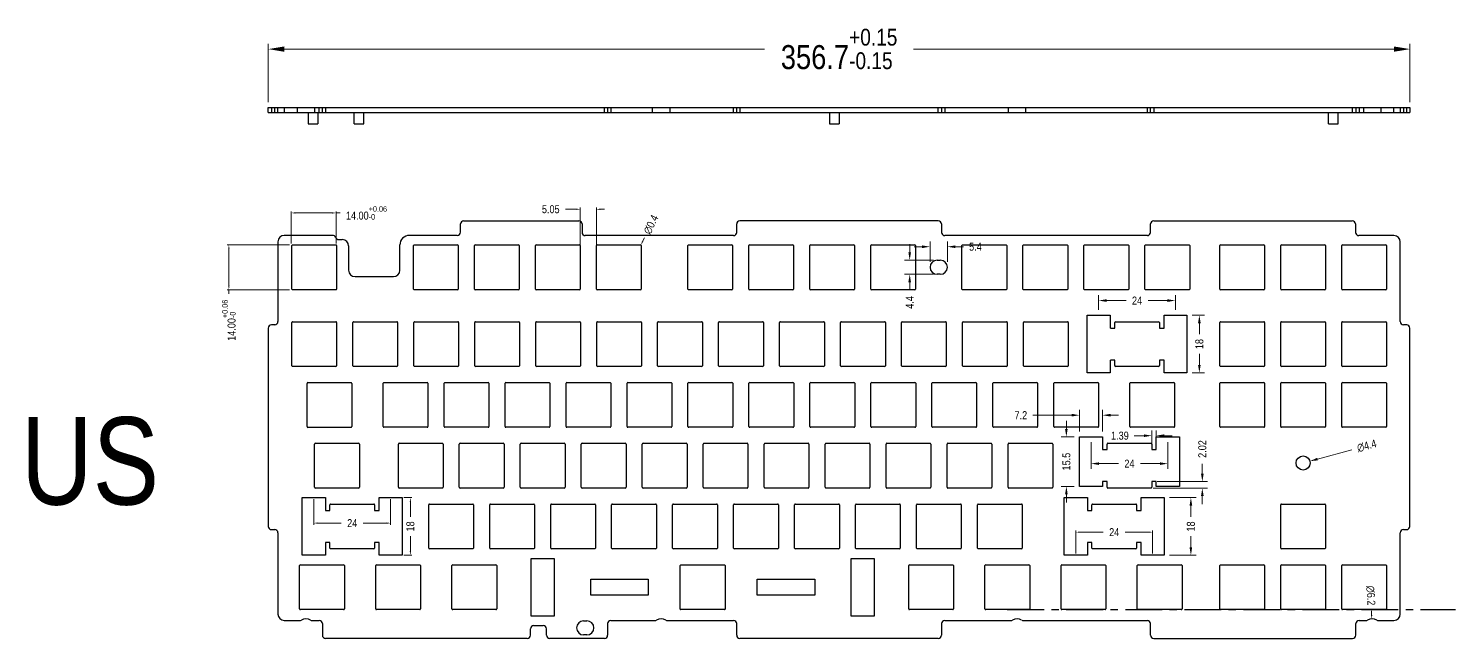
# Model space of a CAD drawing. Header units: millimetres. Extents: x 2387 to 3259, y 214 to 405.
# Drawn here: x 2387 to 2832.9, y 214.9 to 405.5 of the extents above; entities that cross this region are included whole.
import ezdxf

# ---------------------------------------------------------------- set-up
doc = ezdxf.new("R2010")
doc.units = ezdxf.units.MM
doc.header["$LTSCALE"] = 30.734
doc.linetypes.add('CENTER', pattern=[0.6, 0.375, -0.075, 0.075, -0.075])
doc.layers.get('0').update_dxf_attribs({"linetype": 'CONTINUOUS'})
doc.styles.get("Standard").update_dxf_attribs({"font": 'txt', "width": 0.85})

msp = doc.modelspace()

# ---------------------------------------------------------------- linework, layer by layer
at = {"color": 5, "lineweight": 5}
for p, q in [((2461.95, 382.43), (2461.95, 400.7)), ((2466.95, 399.05), (2617.03, 399.05)), ((2813.65, 399.05), (2663.57, 399.05)), ((2818.65, 382.43), (2818.65, 400.7)), ((2469.1, 338.34), (2469.1, 348.35)), ((2483.1, 338.34), (2483.1, 348.35)), ((2559.41, 335.16), (2559.41, 349.5)), ((2564.46, 335.16), (2564.46, 349.5)), ((2668.72, 332.52), (2668.72, 338.94)), ((2674.12, 332.52), (2674.12, 338.94)), ((2468.6, 337.84), (2449.13, 337.84)), ((2662.36, 335.57), (2662.36, 338.07)), ((2666.22, 337.29), (2663.72, 337.29)), ((2676.62, 337.29), (2679.12, 337.29)), ((2669.77, 333.07), (2660.71, 333.07)), ((2669.77, 328.67), (2660.71, 328.67)), ((2662.36, 326.17), (2662.36, 323.67)), ((2468.6, 323.84), (2449.13, 323.84)), ((2721.4, 317.52), (2721.4, 322.12)), ((2745.4, 317.52), (2745.4, 322.12)), ((2723.9, 320.47), (2729.98, 320.47)), ((2742.9, 320.47), (2736.82, 320.47)), ((2750.62, 315.87), (2754.52, 315.87)), ((2752.87, 313.37), (2752.87, 309.93)), ((2752.87, 300.37), (2752.87, 303.8)), ((2750.62, 297.87), (2754.52, 297.87)), ((2715.42, 279.53), (2715.42, 286.3)), ((2722.62, 279.53), (2722.62, 286.3)), ((2712.92, 284.65), (2700.88, 284.65)), ((2711.32, 280.38), (2711.32, 282.88)), ((2725.12, 284.65), (2727.62, 284.65)), ((2713.77, 277.88), (2709.67, 277.88)), ((2735.53, 278.24), (2732.53, 278.24)), ((2738.03, 275.53), (2738.03, 279.89)), ((2739.42, 275.53), (2739.42, 279.89)), ((2741.92, 278.24), (2744.42, 278.24)), ((2719.02, 276.23), (2719.02, 267.86)), ((2743.02, 276.23), (2743.02, 267.86)), ((2800.5, 273.81), (2789.82, 270.93)), ((2721.52, 269.51), (2727.6, 269.51)), ((2740.52, 269.51), (2734.44, 269.51)), ((2753.79, 266.38), (2753.79, 269.41)), ((2739.68, 263.88), (2755.44, 263.88)), ((2504.27, 258.87), (2506.83, 258.87)), ((2713.77, 262.38), (2709.67, 262.38)), ((2711.32, 259.88), (2711.32, 257.38)), ((2738.39, 261.87), (2755.44, 261.87)), ((2743.52, 258.87), (2751.87, 258.87)), ((2753.79, 259.37), (2753.79, 256.87)), ((2476.17, 258.37), (2476.17, 250.42)), ((2500.17, 258.37), (2500.17, 250.42)), ((2750.22, 256.37), (2750.22, 252.93)), ((2714.27, 241.37), (2714.27, 248.59)), ((2738.27, 241.37), (2738.27, 248.59)), ((2750.22, 243.37), (2750.22, 246.8)), ((2504.27, 240.87), (2506.83, 240.87)), ((2743.52, 240.87), (2751.87, 240.87))]:
    msp.add_line(p, q, dxfattribs=at)
at = {"color": 5, "linetype": 'Continuous'}
for p, q in [((2461.95, 379.28), (2461.95, 380.78)), ((2461.95, 380.78), (2818.65, 380.78)), ((2461.95, 379.28), (2818.65, 379.28)), ((2462.95, 380.78), (2462.95, 379.28)), ((2463.95, 379.28), (2463.95, 380.78)), ((2464.95, 379.28), (2464.95, 380.78)), ((2466.95, 380.78), (2466.95, 379.28)), ((2471.04, 379.28), (2471.04, 380.78)), ((2474.45, 379.28), (2474.45, 375.68)), ((2476.39, 380.78), (2476.39, 379.28)), ((2477.45, 379.28), (2477.45, 375.68)), ((2477.85, 379.28), (2477.85, 380.78)), ((2478.85, 379.28), (2478.85, 380.78)), ((2479.85, 380.78), (2479.85, 379.28)), ((2488.75, 375.68), (2488.75, 379.28)), ((2491.75, 375.68), (2491.75, 379.28)), ((2566.98, 379.28), (2566.98, 380.78)), ((2567.98, 380.78), (2567.98, 379.28)), ((2568.98, 380.78), (2568.98, 379.28)), ((2582.03, 379.28), (2582.03, 380.78)), ((2587.37, 380.78), (2587.37, 379.28)), ((2607.3, 379.28), (2607.3, 380.78)), ((2608.3, 379.28), (2608.3, 380.78)), ((2609.3, 380.78), (2609.3, 379.28)), ((2637.3, 379.28), (2637.3, 375.68)), ((2640.3, 379.28), (2640.3, 375.68)), ((2671.3, 379.28), (2671.3, 380.78)), ((2672.3, 380.78), (2672.3, 379.28)), ((2673.3, 380.78), (2673.3, 379.28)), ((2693.23, 379.28), (2693.23, 380.78)), ((2698.57, 380.78), (2698.57, 379.28)), ((2736.62, 379.28), (2736.62, 380.78)), ((2737.62, 379.28), (2737.62, 380.78)), ((2738.62, 380.78), (2738.62, 379.28)), ((2793.2, 375.68), (2793.2, 379.28)), ((2796.2, 375.68), (2796.2, 379.28)), ((2800.75, 379.28), (2800.75, 380.78)), ((2801.75, 380.78), (2801.75, 379.28)), ((2802.75, 380.78), (2802.75, 379.28)), ((2804.21, 379.28), (2804.21, 380.78)), ((2809.56, 380.78), (2809.56, 379.28)), ((2813.65, 379.28), (2813.65, 380.78)), ((2815.65, 380.78), (2815.65, 379.28)), ((2816.65, 380.78), (2816.65, 379.28)), ((2817.65, 379.28), (2817.65, 380.78)), ((2818.65, 380.78), (2818.65, 379.28)), ((2474.45, 375.68), (2477.45, 375.68)), ((2488.75, 375.68), (2491.75, 375.68)), ((2637.3, 375.68), (2640.3, 375.68)), ((2793.2, 375.68), (2796.2, 375.68)), ((2521.98, 341.84), (2521.98, 344.41)), ((2522.98, 345.41), (2558.98, 345.41)), ((2559.98, 344.41), (2559.98, 341.77)), ((2608.3, 341.77), (2608.3, 344.41)), ((2671.3, 345.41), (2609.3, 345.41)), ((2672.3, 344.41), (2672.3, 341.77)), ((2737.62, 341.77), (2737.62, 344.41)), ((2738.62, 345.41), (2800.62, 345.41)), ((2801.65, 344.14), (2801.65, 341.77)), ((2482.05, 340.84), (2466.95, 340.84)), ((2483.92, 339.54), (2485.05, 339.54)), ((2520.98, 340.84), (2506.05, 340.84)), ((2607.3, 340.77), (2560.98, 340.77)), ((2736.62, 340.77), (2673.3, 340.77)), ((2813.65, 340.77), (2802.65, 340.77)), ((2464.95, 338.84), (2464.95, 313.89)), ((2469.3, 324.04), (2469.3, 337.64)), ((2469.5, 337.84), (2483.1, 337.84)), ((2483.3, 337.64), (2483.3, 324.04)), ((2487.05, 337.54), (2487.05, 329.94)), ((2503.05, 329.94), (2503.05, 337.84)), ((2507.31, 324.04), (2507.31, 337.64)), ((2507.51, 337.84), (2521.11, 337.84)), ((2521.31, 337.64), (2521.31, 324.04)), ((2526.36, 324.04), (2526.36, 337.64)), ((2526.56, 337.84), (2540.16, 337.84)), ((2540.36, 337.64), (2540.36, 324.04)), ((2545.41, 324.04), (2545.41, 337.64)), ((2545.61, 337.84), (2559.21, 337.84)), ((2559.41, 337.64), (2559.41, 324.04)), ((2564.46, 324.04), (2564.46, 337.64)), ((2564.66, 337.84), (2578.26, 337.84)), ((2578.46, 337.64), (2578.46, 324.04)), ((2593.03, 324.04), (2593.03, 337.64)), ((2593.23, 337.84), (2606.83, 337.84)), ((2607.03, 337.64), (2607.03, 324.04)), ((2612.08, 324.04), (2612.08, 337.64)), ((2612.28, 337.84), (2625.88, 337.84)), ((2626.08, 337.64), (2626.08, 324.04)), ((2631.13, 324.04), (2631.13, 337.64)), ((2631.33, 337.84), (2644.93, 337.84)), ((2645.13, 337.64), (2645.13, 324.04)), ((2650.18, 324.04), (2650.18, 337.64)), ((2650.38, 337.84), (2663.98, 337.84)), ((2664.18, 337.64), (2664.18, 324.04)), ((2678.7, 324.04), (2678.7, 337.64)), ((2678.9, 337.84), (2692.5, 337.84)), ((2692.7, 337.64), (2692.7, 324.04)), ((2697.75, 324.04), (2697.75, 337.64)), ((2697.95, 337.84), (2711.55, 337.84)), ((2711.75, 337.64), (2711.75, 324.04)), ((2716.8, 324.04), (2716.8, 337.64)), ((2717, 337.84), (2730.6, 337.84)), ((2730.8, 337.64), (2730.8, 324.04)), ((2735.85, 324.04), (2735.85, 337.64)), ((2736.05, 337.84), (2749.65, 337.84)), ((2749.85, 337.64), (2749.85, 324.04)), ((2759.25, 324.04), (2759.25, 337.64)), ((2759.45, 337.84), (2773.05, 337.84)), ((2773.25, 337.64), (2773.25, 324.04)), ((2778.3, 324.04), (2778.3, 337.64)), ((2778.5, 337.84), (2792.1, 337.84)), ((2792.3, 337.64), (2792.3, 324.04)), ((2797.35, 324.04), (2797.35, 337.64)), ((2797.55, 337.84), (2811.15, 337.84)), ((2811.35, 337.64), (2811.35, 324.04)), ((2815.65, 313.89), (2815.65, 338.77)), ((2670.92, 333.07), (2671.92, 333.07)), ((2489.05, 327.94), (2501.05, 327.94)), ((2671.92, 328.67), (2670.92, 328.67)), ((2483.1, 323.84), (2469.5, 323.84)), ((2521.11, 323.84), (2507.51, 323.84)), ((2540.16, 323.84), (2526.56, 323.84)), ((2559.21, 323.84), (2545.61, 323.84)), ((2578.26, 323.84), (2564.66, 323.84)), ((2606.83, 323.84), (2593.23, 323.84)), ((2625.88, 323.84), (2612.28, 323.84)), ((2644.93, 323.84), (2631.33, 323.84)), ((2663.98, 323.84), (2650.38, 323.84)), ((2692.5, 323.84), (2678.9, 323.84)), ((2711.55, 323.84), (2697.95, 323.84)), ((2730.6, 323.84), (2717, 323.84)), ((2749.65, 323.84), (2736.05, 323.84)), ((2773.05, 323.84), (2759.45, 323.84)), ((2792.1, 323.84), (2778.5, 323.84)), ((2811.15, 323.84), (2797.55, 323.84)), ((2463.95, 312.89), (2462.95, 312.89)), ((2469.3, 300.1), (2469.3, 313.6)), ((2469.55, 313.85), (2483.05, 313.85)), ((2483.3, 313.6), (2483.3, 300.1)), ((2488.35, 300.1), (2488.35, 313.6)), ((2488.6, 313.85), (2502.1, 313.85)), ((2502.35, 313.6), (2502.35, 300.1)), ((2507.4, 300.1), (2507.4, 313.6)), ((2507.65, 313.85), (2521.15, 313.85)), ((2521.4, 313.6), (2521.4, 300.1)), ((2526.45, 300.1), (2526.45, 313.6)), ((2526.7, 313.85), (2540.2, 313.85)), ((2540.45, 313.6), (2540.45, 300.1)), ((2545.5, 300.1), (2545.5, 313.6)), ((2545.75, 313.85), (2559.25, 313.85)), ((2559.5, 313.6), (2559.5, 300.1)), ((2564.55, 300.1), (2564.55, 313.6)), ((2564.8, 313.85), (2578.3, 313.85)), ((2578.55, 313.6), (2578.55, 300.1)), ((2583.6, 300.1), (2583.6, 313.6)), ((2583.85, 313.85), (2597.35, 313.85)), ((2597.6, 313.6), (2597.6, 300.1)), ((2602.65, 300.1), (2602.65, 313.6)), ((2602.9, 313.85), (2616.4, 313.85)), ((2616.65, 313.6), (2616.65, 300.1)), ((2621.7, 300.1), (2621.7, 313.6)), ((2621.95, 313.85), (2635.45, 313.85)), ((2635.7, 313.6), (2635.7, 300.1)), ((2640.75, 300.1), (2640.75, 313.6)), ((2641, 313.85), (2654.5, 313.85)), ((2654.75, 313.6), (2654.75, 300.1)), ((2659.8, 300.1), (2659.8, 313.6)), ((2660.05, 313.85), (2673.55, 313.85)), ((2673.8, 313.6), (2673.8, 300.1)), ((2678.85, 300.1), (2678.85, 313.6)), ((2679.1, 313.85), (2692.6, 313.85)), ((2692.85, 313.6), (2692.85, 300.1)), ((2697.9, 300.1), (2697.9, 313.6)), ((2698.15, 313.85), (2711.65, 313.85)), ((2711.9, 313.6), (2711.9, 300.1)), ((2717.8, 315.87), (2725, 315.87)), ((2717.8, 297.87), (2717.8, 315.87)), ((2725, 315.87), (2725, 311.87)), ((2726.41, 311.87), (2726.41, 313.57)), ((2726.69, 313.85), (2740.1, 313.85)), ((2740.38, 313.57), (2740.38, 311.87)), ((2741.83, 315.87), (2748.97, 315.87)), ((2741.83, 311.87), (2741.83, 315.87)), ((2748.97, 315.87), (2748.97, 297.87)), ((2759.25, 300.1), (2759.25, 313.6)), ((2759.5, 313.85), (2773, 313.85)), ((2773.25, 313.6), (2773.25, 300.1)), ((2778.3, 300.1), (2778.3, 313.6)), ((2778.55, 313.85), (2792.05, 313.85)), ((2792.3, 313.6), (2792.3, 300.1)), ((2797.35, 300.1), (2797.35, 313.6)), ((2797.6, 313.85), (2811.1, 313.85)), ((2811.35, 313.6), (2811.35, 300.1)), ((2817.65, 312.89), (2816.65, 312.89)), ((2461.95, 311.89), (2461.95, 249.89)), ((2725.12, 311.87), (2726.41, 311.87)), ((2740.38, 311.87), (2741.83, 311.87)), ((2818.65, 249.89), (2818.65, 311.89)), ((2483.05, 299.85), (2469.55, 299.85)), ((2502.1, 299.85), (2488.6, 299.85)), ((2521.15, 299.85), (2507.65, 299.85)), ((2540.2, 299.85), (2526.7, 299.85)), ((2559.25, 299.85), (2545.75, 299.85)), ((2578.3, 299.85), (2564.8, 299.85)), ((2597.35, 299.85), (2583.85, 299.85)), ((2616.4, 299.85), (2602.9, 299.85)), ((2635.45, 299.85), (2621.95, 299.85)), ((2654.5, 299.85), (2641, 299.85)), ((2673.55, 299.85), (2660.05, 299.85)), ((2692.6, 299.85), (2679.1, 299.85)), ((2711.65, 299.85), (2698.15, 299.85)), ((2725, 301.87), (2725, 297.87)), ((2726.41, 301.87), (2725.12, 301.87)), ((2726.41, 300.13), (2726.41, 301.87)), ((2740.1, 299.85), (2726.69, 299.85)), ((2741.83, 301.87), (2740.38, 301.87)), ((2740.38, 301.87), (2740.38, 300.13)), ((2741.83, 297.87), (2741.83, 301.87)), ((2773, 299.85), (2759.5, 299.85)), ((2792.05, 299.85), (2778.55, 299.85)), ((2811.1, 299.85), (2797.6, 299.85)), ((2474.05, 281.1), (2474.05, 294.6)), ((2474.3, 294.85), (2487.8, 294.85)), ((2488.05, 294.6), (2488.05, 281.1)), ((2497.83, 281.12), (2497.83, 294.62)), ((2498.08, 294.87), (2511.58, 294.87)), ((2511.83, 294.62), (2511.83, 281.12)), ((2516.88, 281.12), (2516.88, 294.62)), ((2517.13, 294.87), (2530.63, 294.87)), ((2530.88, 294.62), (2530.88, 281.12)), ((2535.93, 281.12), (2535.93, 294.62)), ((2536.18, 294.87), (2549.68, 294.87)), ((2549.93, 294.62), (2549.93, 281.12)), ((2554.98, 281.12), (2554.98, 294.62)), ((2555.23, 294.87), (2568.73, 294.87)), ((2568.98, 294.62), (2568.98, 281.12)), ((2574.03, 281.12), (2574.03, 294.62)), ((2574.28, 294.87), (2587.78, 294.87)), ((2588.03, 294.62), (2588.03, 281.12)), ((2593.08, 281.12), (2593.08, 294.62)), ((2593.33, 294.87), (2606.83, 294.87)), ((2607.08, 294.62), (2607.08, 281.12)), ((2612.13, 281.12), (2612.13, 294.62)), ((2612.38, 294.87), (2625.88, 294.87)), ((2626.13, 294.62), (2626.13, 281.12)), ((2631.18, 281.12), (2631.18, 294.62)), ((2631.43, 294.87), (2644.93, 294.87)), ((2645.18, 294.62), (2645.18, 281.12)), ((2650.23, 281.12), (2650.23, 294.62)), ((2650.48, 294.87), (2663.98, 294.87)), ((2664.23, 294.62), (2664.23, 281.12)), ((2669.28, 281.12), (2669.28, 294.62)), ((2669.53, 294.87), (2683.03, 294.87)), ((2683.28, 294.62), (2683.28, 281.12)), ((2688.33, 281.12), (2688.33, 294.62)), ((2688.58, 294.87), (2702.08, 294.87)), ((2702.33, 294.62), (2702.33, 281.12)), ((2707.38, 281.12), (2707.38, 294.62)), ((2707.63, 294.87), (2721.13, 294.87)), ((2725, 297.87), (2717.8, 297.87)), ((2721.38, 294.62), (2721.38, 281.12)), ((2731.13, 281.12), (2731.13, 294.62)), ((2731.38, 294.87), (2744.88, 294.87)), ((2748.97, 297.87), (2741.83, 297.87)), ((2745.13, 294.62), (2745.13, 281.12)), ((2759.25, 281.12), (2759.25, 294.62)), ((2759.5, 294.87), (2773, 294.87)), ((2773.25, 294.62), (2773.25, 281.12)), ((2778.3, 281.12), (2778.3, 294.62)), ((2778.55, 294.87), (2792.05, 294.87)), ((2792.3, 294.62), (2792.3, 281.12)), ((2797.35, 281.12), (2797.35, 294.62)), ((2797.6, 294.87), (2811.1, 294.87)), ((2811.35, 294.62), (2811.35, 281.12)), ((2487.8, 280.85), (2474.3, 280.85)), ((2511.58, 280.87), (2498.08, 280.87)), ((2530.63, 280.87), (2517.13, 280.87)), ((2549.68, 280.87), (2536.18, 280.87)), ((2568.73, 280.87), (2555.23, 280.87)), ((2587.78, 280.87), (2574.28, 280.87)), ((2606.83, 280.87), (2593.33, 280.87)), ((2625.88, 280.87), (2612.38, 280.87)), ((2644.93, 280.87), (2631.43, 280.87)), ((2663.98, 280.87), (2650.48, 280.87)), ((2683.03, 280.87), (2669.53, 280.87)), ((2702.08, 280.87), (2688.58, 280.87)), ((2721.13, 280.87), (2707.63, 280.87)), ((2715.42, 277.88), (2722.62, 277.88)), ((2715.42, 262.38), (2715.42, 277.88)), ((2722.62, 277.88), (2722.62, 273.88)), ((2744.88, 280.87), (2731.38, 280.87)), ((2739.42, 277.88), (2746.62, 277.88)), ((2739.42, 273.88), (2739.42, 277.88)), ((2746.62, 277.88), (2746.62, 262.38)), ((2773, 280.87), (2759.5, 280.87)), ((2792.05, 280.87), (2778.55, 280.87)), ((2811.1, 280.87), (2797.6, 280.87)), ((2476.42, 262.12), (2476.42, 275.62)), ((2476.67, 275.87), (2490.17, 275.87)), ((2490.42, 275.62), (2490.42, 262.12)), ((2502.58, 262.12), (2502.58, 275.62)), ((2502.83, 275.87), (2516.33, 275.87)), ((2516.58, 275.62), (2516.58, 262.12)), ((2521.63, 262.12), (2521.63, 275.62)), ((2521.88, 275.87), (2535.38, 275.87)), ((2535.63, 275.62), (2535.63, 262.12)), ((2540.68, 262.12), (2540.68, 275.62)), ((2540.93, 275.87), (2554.43, 275.87)), ((2554.68, 275.62), (2554.68, 262.12)), ((2559.73, 262.12), (2559.73, 275.62)), ((2559.98, 275.87), (2573.48, 275.87)), ((2573.73, 275.62), (2573.73, 262.12)), ((2578.78, 262.12), (2578.78, 275.62)), ((2579.03, 275.87), (2592.53, 275.87)), ((2592.78, 275.62), (2592.78, 262.12)), ((2597.83, 262.12), (2597.83, 275.62)), ((2598.08, 275.87), (2611.58, 275.87)), ((2611.83, 275.62), (2611.83, 262.12)), ((2616.88, 262.12), (2616.88, 275.62)), ((2617.13, 275.87), (2630.63, 275.87)), ((2630.88, 275.62), (2630.88, 262.12)), ((2635.93, 262.12), (2635.93, 275.62)), ((2636.18, 275.87), (2649.68, 275.87)), ((2649.93, 275.62), (2649.93, 262.12)), ((2654.98, 262.12), (2654.98, 275.62)), ((2655.23, 275.87), (2668.73, 275.87)), ((2668.98, 275.62), (2668.98, 262.12)), ((2674.03, 262.12), (2674.03, 275.62)), ((2674.28, 275.87), (2687.78, 275.87)), ((2688.03, 275.62), (2688.03, 262.12)), ((2693.08, 262.12), (2693.08, 275.62)), ((2693.33, 275.87), (2706.83, 275.87)), ((2707.08, 275.62), (2707.08, 262.12)), ((2722.62, 273.88), (2724.02, 273.88)), ((2724.02, 273.88), (2724.02, 275.62)), ((2724.27, 275.87), (2737.77, 275.87)), ((2738.02, 275.62), (2738.02, 273.88)), ((2738.02, 273.88), (2739.42, 273.88)), ((2724.02, 263.88), (2722.62, 263.88)), ((2722.62, 263.88), (2722.62, 262.38)), ((2724.02, 262.12), (2724.02, 263.88)), ((2739.42, 263.88), (2738.02, 263.88)), ((2738.02, 263.88), (2738.02, 262.12)), ((2739.42, 262.38), (2739.42, 263.88)), ((2472.57, 240.87), (2472.57, 258.87)), ((2472.57, 258.87), (2479.77, 258.87)), ((2490.17, 261.87), (2476.67, 261.87)), ((2479.77, 258.87), (2479.77, 254.87)), ((2496.57, 254.87), (2496.57, 258.87)), ((2496.57, 258.87), (2503.77, 258.87)), ((2516.33, 261.87), (2502.83, 261.87)), ((2503.77, 258.87), (2503.77, 240.87)), ((2535.38, 261.87), (2521.88, 261.87)), ((2554.43, 261.87), (2540.93, 261.87)), ((2573.48, 261.87), (2559.98, 261.87)), ((2592.53, 261.87), (2579.03, 261.87)), ((2611.58, 261.87), (2598.08, 261.87)), ((2630.63, 261.87), (2617.13, 261.87)), ((2649.68, 261.87), (2636.18, 261.87)), ((2668.73, 261.87), (2655.23, 261.87)), ((2687.78, 261.87), (2674.28, 261.87)), ((2706.83, 261.87), (2693.33, 261.87)), ((2710.67, 258.87), (2717.87, 258.87)), ((2710.67, 240.87), (2710.67, 258.87)), ((2722.62, 262.38), (2715.42, 262.38)), ((2717.87, 258.87), (2717.87, 254.87)), ((2737.77, 261.87), (2724.27, 261.87)), ((2734.67, 258.87), (2741.87, 258.87)), ((2734.67, 254.87), (2734.67, 258.87)), ((2746.62, 262.38), (2739.42, 262.38)), ((2741.87, 258.87), (2741.87, 240.87)), ((2479.77, 254.87), (2481.17, 254.87)), ((2481.17, 254.87), (2481.17, 256.62)), ((2481.42, 256.87), (2494.92, 256.87)), ((2495.17, 256.62), (2495.17, 254.87)), ((2495.17, 254.87), (2496.57, 254.87)), ((2512.08, 243.12), (2512.08, 256.62)), ((2512.33, 256.87), (2525.83, 256.87)), ((2526.08, 256.62), (2526.08, 243.12)), ((2531.13, 243.12), (2531.13, 256.62)), ((2531.38, 256.87), (2544.88, 256.87)), ((2545.13, 256.62), (2545.13, 243.12)), ((2550.18, 243.12), (2550.18, 256.62)), ((2550.43, 256.87), (2563.93, 256.87)), ((2564.18, 256.62), (2564.18, 243.12)), ((2569.23, 243.12), (2569.23, 256.62)), ((2569.48, 256.87), (2582.98, 256.87)), ((2583.23, 256.62), (2583.23, 243.12)), ((2588.28, 243.12), (2588.28, 256.62)), ((2588.53, 256.87), (2602.03, 256.87)), ((2602.28, 256.62), (2602.28, 243.12)), ((2607.33, 243.12), (2607.33, 256.62)), ((2607.58, 256.87), (2621.08, 256.87)), ((2621.33, 256.62), (2621.33, 243.12)), ((2626.38, 243.12), (2626.38, 256.62)), ((2626.63, 256.87), (2640.13, 256.87)), ((2640.38, 256.62), (2640.38, 243.12)), ((2645.43, 243.12), (2645.43, 256.62)), ((2645.68, 256.87), (2659.18, 256.87)), ((2659.43, 256.62), (2659.43, 243.12)), ((2664.48, 243.12), (2664.48, 256.62)), ((2664.73, 256.87), (2678.23, 256.87)), ((2678.48, 256.62), (2678.48, 243.12)), ((2683.53, 243.12), (2683.53, 256.62)), ((2683.78, 256.87), (2697.28, 256.87)), ((2697.53, 256.62), (2697.53, 243.12)), ((2717.87, 254.87), (2719.27, 254.87)), ((2719.27, 254.87), (2719.27, 256.62)), ((2719.52, 256.87), (2733.02, 256.87)), ((2733.27, 256.62), (2733.27, 254.87)), ((2733.27, 254.87), (2734.67, 254.87)), ((2778.3, 243.12), (2778.3, 256.62)), ((2778.55, 256.87), (2792.05, 256.87)), ((2792.3, 256.62), (2792.3, 243.12)), ((2462.95, 248.89), (2463.95, 248.89)), ((2464.95, 247.89), (2464.95, 222.5)), ((2815.65, 222.5), (2815.65, 247.89)), ((2816.65, 248.89), (2817.65, 248.89)), ((2479.77, 240.87), (2472.57, 240.87)), ((2479.77, 244.87), (2479.77, 240.87)), ((2481.17, 244.87), (2479.77, 244.87)), ((2481.17, 243.12), (2481.17, 244.87)), ((2494.92, 242.87), (2481.42, 242.87)), ((2495.17, 244.87), (2495.17, 243.12)), ((2496.57, 244.87), (2495.17, 244.87)), ((2496.57, 240.87), (2496.57, 244.87)), ((2503.77, 240.87), (2496.57, 240.87)), ((2525.83, 242.87), (2512.33, 242.87)), ((2544.88, 242.87), (2531.38, 242.87)), ((2563.93, 242.87), (2550.43, 242.87)), ((2582.98, 242.87), (2569.48, 242.87)), ((2602.03, 242.87), (2588.53, 242.87)), ((2621.08, 242.87), (2607.58, 242.87)), ((2640.13, 242.87), (2626.63, 242.87)), ((2659.18, 242.87), (2645.68, 242.87)), ((2678.23, 242.87), (2664.73, 242.87)), ((2697.28, 242.87), (2683.78, 242.87)), ((2717.87, 240.87), (2710.67, 240.87)), ((2719.27, 244.87), (2717.87, 244.87)), ((2717.87, 244.87), (2717.87, 240.87)), ((2719.27, 243.12), (2719.27, 244.87)), ((2733.02, 242.87), (2719.52, 242.87)), ((2734.67, 244.87), (2733.27, 244.87)), ((2733.27, 244.87), (2733.27, 243.12)), ((2734.67, 240.87), (2734.67, 244.87)), ((2741.87, 240.87), (2734.67, 240.87)), ((2792.05, 242.87), (2778.55, 242.87)), ((2471.71, 224.12), (2471.71, 237.62)), ((2471.96, 237.87), (2485.46, 237.87)), ((2485.71, 237.62), (2485.71, 224.12)), ((2495.51, 224.12), (2495.51, 237.62)), ((2495.76, 237.87), (2509.26, 237.87)), ((2509.51, 237.62), (2509.51, 224.12)), ((2519.31, 224.12), (2519.31, 237.62)), ((2519.56, 237.87), (2533.06, 237.87)), ((2533.31, 237.62), (2533.31, 224.12)), ((2544.08, 221.87), (2544.08, 239.87)), ((2544.08, 239.87), (2551.28, 239.87)), ((2551.28, 239.87), (2551.28, 221.87)), ((2590.68, 224.07), (2590.68, 237.67)), ((2590.88, 237.87), (2604.48, 237.87)), ((2604.68, 237.67), (2604.68, 224.07)), ((2644.08, 239.87), (2651.28, 239.87)), ((2644.08, 221.87), (2644.08, 239.87)), ((2651.28, 239.87), (2651.28, 221.87)), ((2662.06, 224.12), (2662.06, 237.62)), ((2662.31, 237.87), (2675.81, 237.87)), ((2676.06, 237.62), (2676.06, 224.12)), ((2685.86, 224.12), (2685.86, 237.62)), ((2686.11, 237.87), (2699.61, 237.87)), ((2699.86, 237.62), (2699.86, 224.12)), ((2709.66, 224.12), (2709.66, 237.62)), ((2709.91, 237.87), (2723.41, 237.87)), ((2723.66, 237.62), (2723.66, 224.12)), ((2733.46, 224.12), (2733.46, 237.62)), ((2733.71, 237.87), (2747.21, 237.87)), ((2747.46, 237.62), (2747.46, 224.12)), ((2759.25, 224.12), (2759.25, 237.62)), ((2759.5, 237.87), (2773, 237.87)), ((2773.25, 237.62), (2773.25, 224.12)), ((2778.3, 224.12), (2778.3, 237.62)), ((2778.55, 237.87), (2792.05, 237.87)), ((2792.3, 237.62), (2792.3, 224.12)), ((2797.35, 224.12), (2797.35, 237.62)), ((2797.6, 237.87), (2811.1, 237.87)), ((2811.35, 237.62), (2811.35, 224.12)), ((2562.68, 228.37), (2562.68, 233.37)), ((2562.68, 233.37), (2580.68, 233.37)), ((2580.68, 233.37), (2580.68, 228.37)), ((2614.68, 233.37), (2632.68, 233.37)), ((2614.68, 228.37), (2614.68, 233.37)), ((2632.68, 233.37), (2632.68, 228.37)), ((2580.68, 228.37), (2562.68, 228.37)), ((2632.68, 228.37), (2614.68, 228.37)), ((2485.46, 223.87), (2471.96, 223.87)), ((2509.26, 223.87), (2495.76, 223.87)), ((2533.06, 223.87), (2519.56, 223.87)), ((2604.48, 223.87), (2590.88, 223.87)), ((2675.81, 223.87), (2662.31, 223.87)), ((2699.61, 223.87), (2686.11, 223.87)), ((2723.41, 223.87), (2709.91, 223.87)), ((2747.21, 223.87), (2733.71, 223.87)), ((2773, 223.87), (2759.5, 223.87)), ((2792.05, 223.87), (2778.55, 223.87)), ((2811.1, 223.87), (2797.6, 223.87)), ((2466.95, 220.5), (2471.81, 220.5)), ((2475.62, 220.5), (2477.85, 220.5)), ((2478.85, 219.5), (2478.85, 215.87)), ((2551.28, 221.87), (2544.08, 221.87)), ((2544.85, 218.87), (2547.85, 218.87)), ((2560.48, 220.37), (2561.48, 220.37)), ((2567.98, 219.5), (2567.98, 215.87)), ((2568.98, 220.5), (2582.8, 220.5)), ((2586.61, 220.5), (2607.3, 220.5)), ((2608.3, 215.87), (2608.3, 219.5)), ((2651.28, 221.87), (2644.08, 221.87)), ((2672.3, 219.5), (2672.3, 215.87)), ((2673.3, 220.5), (2694, 220.5)), ((2697.81, 220.5), (2736.62, 220.5)), ((2737.62, 215.87), (2737.62, 219.5)), ((2801.75, 215.87), (2801.75, 219.5)), ((2802.75, 220.5), (2804.98, 220.5)), ((2808.79, 220.5), (2813.65, 220.5)), ((2542.85, 214.87), (2479.85, 214.87)), ((2543.85, 215.87), (2543.85, 217.87)), ((2548.85, 215.87), (2548.85, 217.87)), ((2566.98, 214.87), (2549.85, 214.87)), ((2561.48, 215.97), (2560.48, 215.97)), ((2671.3, 214.87), (2609.3, 214.87)), ((2738.62, 214.87), (2800.75, 214.87))]:
    msp.add_line(p, q, dxfattribs=at)
at = {"color": 5, "lineweight": 0}
for p, q in [((2470.35, 347.85), (2481.85, 347.85)), ((2483.1, 347.85), (2484.35, 347.85)), ((2558.16, 349), (2554.86, 349)), ((2565.71, 349), (2566.96, 349)), ((2579.47, 340.05), (2578.91, 338.93)), ((2449.63, 336.59), (2449.63, 325.09)), ((2449.63, 323.84), (2449.63, 322.59)), ((2506.33, 257.62), (2506.33, 252.93)), ((2477.42, 250.92), (2484.75, 250.92)), ((2498.92, 250.92), (2491.59, 250.92)), ((2506.33, 242.12), (2506.33, 246.8)), ((2715.52, 248.09), (2722.85, 248.09)), ((2737.02, 248.09), (2729.69, 248.09)), ((2806.63, 223.46), (2806.69, 222.21))]:
    msp.add_line(p, q, dxfattribs=at)
at = {"color": 5, "linetype": 'CENTER'}
msp.add_line((2692.86, 223.87), (2832.89, 223.87), dxfattribs=at)
at = {"color": 5, "linetype": 'Continuous'}
msp.add_circle((2785.28, 269.71), 2.2, dxfattribs=at)
msp.add_circle((2785.28, 269.71), 2.2, dxfattribs=at)
for centre, radius, start, end in [((2522.98, 344.41), 1, 90, 180), ((2558.98, 344.41), 1, 0, 90), ((2609.3, 344.41), 1, 90, 180), ((2671.3, 344.41), 1, 0, 90), ((2738.62, 344.41), 1, 90, 180), ((2800.62, 344.41), 1, 0.0943, 90.0043), ((2802.62, 344.38), 1, 178.1962, 194.2678), ((2466.95, 338.84), 2, 90, 180), ((2482.05, 339.84), 1, 20.4873, 90), ((2483.92, 340.54), 1, 200.4873, 270), ((2485.05, 337.54), 2, 0, 90), ((2506.05, 337.84), 3, 90, 180), ((2520.98, 341.84), 1, 270, 0), ((2560.98, 341.77), 1, 180, 270), ((2607.3, 341.77), 1, 270, 0), ((2673.3, 341.77), 1, 180, 270), ((2736.62, 341.77), 1, 270, 0), ((2802.65, 341.77), 1, 180, 270), ((2813.65, 338.77), 2, 360, 90), ((2469.5, 337.64), 0.2, 90, 180), ((2483.1, 337.64), 0.2, 0, 90), ((2507.51, 337.64), 0.2, 90, 180), ((2521.11, 337.64), 0.2, 0, 90), ((2526.56, 337.64), 0.2, 90, 180), ((2540.16, 337.64), 0.2, 0, 90), ((2545.61, 337.64), 0.2, 90, 180), ((2559.21, 337.64), 0.2, 0, 90), ((2564.66, 337.64), 0.2, 90, 180), ((2578.26, 337.64), 0.2, 0, 90), ((2593.23, 337.64), 0.2, 90, 180), ((2606.83, 337.64), 0.2, 0, 90), ((2612.28, 337.64), 0.2, 90, 180), ((2625.88, 337.64), 0.2, 0, 90), ((2631.33, 337.64), 0.2, 90, 180), ((2644.93, 337.64), 0.2, 0, 90), ((2650.38, 337.64), 0.2, 90, 180), ((2663.98, 337.64), 0.2, 0, 90), ((2678.9, 337.64), 0.2, 90, 180), ((2692.5, 337.64), 0.2, 0, 90), ((2697.95, 337.64), 0.2, 90, 180), ((2711.55, 337.64), 0.2, 0, 90), ((2717, 337.64), 0.2, 90, 180), ((2730.6, 337.64), 0.2, 0, 90), ((2736.05, 337.64), 0.2, 90, 180), ((2749.65, 337.64), 0.2, 0, 90), ((2759.45, 337.64), 0.2, 90, 180), ((2773.05, 337.64), 0.2, 0, 90), ((2778.5, 337.64), 0.2, 90, 180), ((2792.1, 337.64), 0.2, 0, 90), ((2797.55, 337.64), 0.2, 90, 180), ((2811.15, 337.64), 0.2, 0, 90), ((2670.92, 330.87), 2.2, 90, 270), ((2671.92, 330.87), 2.2, 270, 90), ((2489.05, 329.94), 2, 180, 270), ((2501.05, 329.94), 2, 270, 0), ((2469.5, 324.04), 0.2, 180, 270), ((2483.1, 324.04), 0.2, 270, 0), ((2507.51, 324.04), 0.2, 180, 270), ((2521.11, 324.04), 0.2, 270, 0), ((2526.56, 324.04), 0.2, 180, 270), ((2540.16, 324.04), 0.2, 270, 0), ((2545.61, 324.04), 0.2, 180, 270), ((2559.21, 324.04), 0.2, 270, 0), ((2564.66, 324.04), 0.2, 180, 270), ((2578.26, 324.04), 0.2, 270, 0), ((2593.23, 324.04), 0.2, 180, 270), ((2606.83, 324.04), 0.2, 270, 0), ((2612.28, 324.04), 0.2, 180, 270), ((2625.88, 324.04), 0.2, 270, 0), ((2631.33, 324.04), 0.2, 180, 270), ((2644.93, 324.04), 0.2, 270, 0), ((2650.38, 324.04), 0.2, 180, 270), ((2663.98, 324.04), 0.2, 270, 0), ((2678.9, 324.04), 0.2, 180, 270), ((2692.5, 324.04), 0.2, 270, 0), ((2697.95, 324.04), 0.2, 180, 270), ((2711.55, 324.04), 0.2, 270, 0), ((2717, 324.04), 0.2, 180, 270), ((2730.6, 324.04), 0.2, 270, 0), ((2736.05, 324.04), 0.2, 180, 270), ((2749.65, 324.04), 0.2, 270, 0), ((2759.45, 324.04), 0.2, 180, 270), ((2773.05, 324.04), 0.2, 270, 0), ((2778.5, 324.04), 0.2, 180, 270), ((2792.1, 324.04), 0.2, 270, 0), ((2797.55, 324.04), 0.2, 180, 270), ((2811.15, 324.04), 0.2, 270, 0), ((2462.95, 311.89), 1, 90, 180), ((2463.95, 313.89), 1, 270, 0), ((2469.55, 313.6), 0.25, 90, 180), ((2483.05, 313.6), 0.25, 0, 90), ((2488.6, 313.6), 0.25, 90, 180), ((2502.1, 313.6), 0.25, 0, 90), ((2507.65, 313.6), 0.25, 90, 180), ((2521.15, 313.6), 0.25, 0, 90), ((2526.7, 313.6), 0.25, 90, 180), ((2540.2, 313.6), 0.25, 0, 90), ((2545.75, 313.6), 0.25, 90, 180), ((2559.25, 313.6), 0.25, 0, 90), ((2564.8, 313.6), 0.25, 90, 180), ((2578.3, 313.6), 0.25, 0, 90), ((2583.85, 313.6), 0.25, 90, 180), ((2597.35, 313.6), 0.25, 0, 90), ((2602.9, 313.6), 0.25, 90, 180), ((2616.4, 313.6), 0.25, 0, 90), ((2621.95, 313.6), 0.25, 90, 180), ((2635.45, 313.6), 0.25, 0, 90), ((2641, 313.6), 0.25, 90, 180), ((2654.5, 313.6), 0.25, 0, 90), ((2660.05, 313.6), 0.25, 90, 180), ((2673.55, 313.6), 0.25, 0, 90), ((2679.1, 313.6), 0.25, 90, 180), ((2692.6, 313.6), 0.25, 0, 90), ((2698.15, 313.6), 0.25, 90, 180), ((2711.65, 313.6), 0.25, 0, 90), ((2726.69, 313.57), 0.28, 90, 180), ((2740.1, 313.57), 0.28, 0, 90), ((2759.5, 313.6), 0.25, 90, 180), ((2773, 313.6), 0.25, 0, 90), ((2778.55, 313.6), 0.25, 90, 180), ((2792.05, 313.6), 0.25, 0, 90), ((2797.6, 313.6), 0.25, 90, 180), ((2811.1, 313.6), 0.25, 0, 90), ((2816.65, 313.89), 1, 180, 270), ((2817.65, 311.89), 1, 0, 90), ((2469.55, 300.1), 0.25, 180, 270), ((2483.05, 300.1), 0.25, 270, 0), ((2488.6, 300.1), 0.25, 180, 270), ((2502.1, 300.1), 0.25, 270, 0), ((2507.65, 300.1), 0.25, 180, 270), ((2521.15, 300.1), 0.25, 270, 0), ((2526.7, 300.1), 0.25, 180, 270), ((2540.2, 300.1), 0.25, 270, 0), ((2545.75, 300.1), 0.25, 180, 270), ((2559.25, 300.1), 0.25, 270, 0), ((2564.8, 300.1), 0.25, 180, 270), ((2578.3, 300.1), 0.25, 270, 0), ((2583.85, 300.1), 0.25, 180, 270), ((2597.35, 300.1), 0.25, 270, 0), ((2602.9, 300.1), 0.25, 180, 270), ((2616.4, 300.1), 0.25, 270, 360), ((2621.95, 300.1), 0.25, 180, 270), ((2635.45, 300.1), 0.25, 270, 0), ((2641, 300.1), 0.25, 180, 270), ((2654.5, 300.1), 0.25, 270, 0), ((2660.05, 300.1), 0.25, 180, 270), ((2673.55, 300.1), 0.25, 270, 0), ((2679.1, 300.1), 0.25, 180, 270), ((2692.6, 300.1), 0.25, 270, 0), ((2698.15, 300.1), 0.25, 180, 270), ((2711.65, 300.1), 0.25, 270, 0), ((2726.69, 300.13), 0.28, 180, 270), ((2740.1, 300.13), 0.28, 270, 0), ((2759.5, 300.1), 0.25, 180, 270), ((2773, 300.1), 0.25, 270, 360), ((2778.55, 300.1), 0.25, 180, 270), ((2792.05, 300.1), 0.25, 270, 0), ((2797.6, 300.1), 0.25, 180, 270), ((2811.1, 300.1), 0.25, 270, 0), ((2474.3, 294.6), 0.25, 90, 180), ((2487.8, 294.6), 0.25, 0, 90), ((2498.08, 294.62), 0.25, 90, 180), ((2511.58, 294.62), 0.25, 0, 90), ((2517.13, 294.62), 0.25, 90, 180), ((2530.63, 294.62), 0.25, 0, 90), ((2536.18, 294.62), 0.25, 90, 180), ((2549.68, 294.62), 0.25, 0, 90), ((2555.23, 294.62), 0.25, 90, 180), ((2568.73, 294.62), 0.25, 0, 90), ((2574.28, 294.62), 0.25, 90, 180), ((2587.78, 294.62), 0.25, 0, 90), ((2593.33, 294.62), 0.25, 90, 180), ((2606.83, 294.62), 0.25, 0, 90), ((2612.38, 294.62), 0.25, 90, 180), ((2625.88, 294.62), 0.25, 0, 90), ((2631.43, 294.62), 0.25, 90, 180), ((2644.93, 294.62), 0.25, 0, 90), ((2650.48, 294.62), 0.25, 90, 180), ((2663.98, 294.62), 0.25, 0, 90), ((2669.53, 294.62), 0.25, 90, 180), ((2683.03, 294.62), 0.25, 0, 90), ((2688.58, 294.62), 0.25, 90, 180), ((2702.08, 294.62), 0.25, 0, 90), ((2707.63, 294.62), 0.25, 90, 180), ((2721.13, 294.62), 0.25, 0, 90), ((2731.38, 294.62), 0.25, 90, 180), ((2744.88, 294.62), 0.25, 0, 90), ((2759.5, 294.62), 0.25, 90, 180), ((2773, 294.62), 0.25, 0, 90), ((2778.55, 294.62), 0.25, 90, 180), ((2792.05, 294.62), 0.25, 0, 90), ((2797.6, 294.62), 0.25, 90, 180), ((2811.1, 294.62), 0.25, 0, 90), ((2474.3, 281.1), 0.25, 180, 270), ((2487.8, 281.1), 0.25, 270, 0), ((2498.08, 281.12), 0.25, 180, 270), ((2511.58, 281.12), 0.25, 270, 0), ((2517.13, 281.12), 0.25, 180, 270), ((2530.63, 281.12), 0.25, 270, 0), ((2536.18, 281.12), 0.25, 180, 270), ((2549.68, 281.12), 0.25, 270, 0), ((2555.23, 281.12), 0.25, 180, 270), ((2568.73, 281.12), 0.25, 270, 0), ((2574.28, 281.12), 0.25, 180, 270), ((2587.78, 281.12), 0.25, 270, 0), ((2593.33, 281.12), 0.25, 180, 270), ((2606.83, 281.12), 0.25, 270, 0), ((2612.38, 281.12), 0.25, 180, 270), ((2625.88, 281.12), 0.25, 270, 0), ((2631.43, 281.12), 0.25, 180, 270), ((2644.93, 281.12), 0.25, 270, 0), ((2650.48, 281.12), 0.25, 180, 270), ((2663.98, 281.12), 0.25, 270, 0), ((2669.53, 281.12), 0.25, 180, 270), ((2683.03, 281.12), 0.25, 270, 0), ((2688.58, 281.12), 0.25, 180, 270), ((2702.08, 281.12), 0.25, 270, 0), ((2707.63, 281.12), 0.25, 180, 270), ((2721.13, 281.12), 0.25, 270, 0), ((2731.38, 281.12), 0.25, 180, 270), ((2744.88, 281.12), 0.25, 270, 0), ((2759.5, 281.12), 0.25, 180, 270), ((2773, 281.12), 0.25, 270, 360), ((2778.55, 281.12), 0.25, 180, 270), ((2792.05, 281.12), 0.25, 270, 0), ((2797.6, 281.12), 0.25, 180, 270), ((2811.1, 281.12), 0.25, 270, 0), ((2476.67, 275.62), 0.25, 90, 180), ((2490.17, 275.62), 0.25, 0, 90), ((2502.83, 275.62), 0.25, 90, 180), ((2516.33, 275.62), 0.25, 0, 90), ((2521.88, 275.62), 0.25, 90, 180), ((2535.38, 275.62), 0.25, 0, 90), ((2540.93, 275.62), 0.25, 90, 180), ((2554.43, 275.62), 0.25, 0, 90), ((2559.98, 275.62), 0.25, 90, 180), ((2573.48, 275.62), 0.25, 0, 90), ((2579.03, 275.62), 0.25, 90, 180), ((2592.53, 275.62), 0.25, 0, 90), ((2598.08, 275.62), 0.25, 90, 180), ((2611.58, 275.62), 0.25, 0, 90), ((2617.13, 275.62), 0.25, 90, 180), ((2630.63, 275.62), 0.25, 0, 90), ((2636.18, 275.62), 0.25, 90, 180), ((2649.68, 275.62), 0.25, 0, 90), ((2655.23, 275.62), 0.25, 90, 180), ((2668.73, 275.62), 0.25, 0, 90), ((2674.28, 275.62), 0.25, 90, 180), ((2687.78, 275.62), 0.25, 0, 90), ((2693.33, 275.62), 0.25, 90, 180), ((2706.83, 275.62), 0.25, 0, 90), ((2724.27, 275.62), 0.25, 90, 180), ((2737.77, 275.62), 0.25, 0, 90), ((2476.67, 262.12), 0.25, 180, 270), ((2490.17, 262.12), 0.25, 270, 0), ((2502.83, 262.12), 0.25, 180, 270), ((2516.33, 262.12), 0.25, 270, 0), ((2521.88, 262.12), 0.25, 180, 270), ((2535.38, 262.12), 0.25, 270, 0), ((2540.93, 262.12), 0.25, 180, 270), ((2554.43, 262.12), 0.25, 270, 0), ((2559.98, 262.12), 0.25, 180, 270), ((2573.48, 262.12), 0.25, 270, 0), ((2579.03, 262.12), 0.25, 180, 270), ((2592.53, 262.12), 0.25, 270, 0), ((2598.08, 262.12), 0.25, 180, 270), ((2611.58, 262.12), 0.25, 270, 0), ((2617.13, 262.12), 0.25, 180, 270), ((2630.63, 262.12), 0.25, 270, 0), ((2636.18, 262.12), 0.25, 180, 270), ((2649.68, 262.12), 0.25, 270, 0), ((2655.23, 262.12), 0.25, 180, 270), ((2668.73, 262.12), 0.25, 270, 0), ((2674.28, 262.12), 0.25, 180, 270), ((2687.78, 262.12), 0.25, 270, 0), ((2693.33, 262.12), 0.25, 180, 270), ((2706.83, 262.12), 0.25, 270, 0), ((2724.27, 262.12), 0.25, 180, 270), ((2737.77, 262.12), 0.25, 270, 0), ((2481.42, 256.62), 0.25, 90, 180), ((2494.92, 256.62), 0.25, 0, 90), ((2512.33, 256.62), 0.25, 90, 180), ((2525.83, 256.62), 0.25, 0, 90), ((2531.38, 256.62), 0.25, 90, 180), ((2544.88, 256.62), 0.25, 0, 90), ((2550.43, 256.62), 0.25, 90, 180), ((2563.93, 256.62), 0.25, 0, 90), ((2569.48, 256.62), 0.25, 90, 180), ((2582.98, 256.62), 0.25, 0, 90), ((2588.53, 256.62), 0.25, 90, 180), ((2602.03, 256.62), 0.25, 0, 90), ((2607.58, 256.62), 0.25, 90, 180), ((2621.08, 256.62), 0.25, 0, 90), ((2626.63, 256.62), 0.25, 90, 180), ((2640.13, 256.62), 0.25, 0, 90), ((2645.68, 256.62), 0.25, 90, 180), ((2659.18, 256.62), 0.25, 0, 90), ((2664.73, 256.62), 0.25, 90, 180), ((2678.23, 256.62), 0.25, 0, 90), ((2683.78, 256.62), 0.25, 90, 180), ((2697.28, 256.62), 0.25, 0, 90), ((2719.52, 256.62), 0.25, 90, 180), ((2733.02, 256.62), 0.25, 0, 90), ((2778.55, 256.62), 0.25, 90, 180), ((2792.05, 256.62), 0.25, 0, 90), ((2462.95, 249.89), 1, 180, 270), ((2817.65, 249.89), 1, 270, 0), ((2463.95, 247.89), 1, 360, 90), ((2816.65, 247.89), 1, 90, 180), ((2481.42, 243.12), 0.25, 180, 270), ((2494.92, 243.12), 0.25, 270, 0), ((2512.33, 243.12), 0.25, 180, 270), ((2525.83, 243.12), 0.25, 270, 0), ((2531.38, 243.12), 0.25, 180, 270), ((2544.88, 243.12), 0.25, 270, 0), ((2550.43, 243.12), 0.25, 180, 270), ((2563.93, 243.12), 0.25, 270, 0), ((2569.48, 243.12), 0.25, 180, 270), ((2582.98, 243.12), 0.25, 270, 0), ((2588.53, 243.12), 0.25, 180, 270), ((2602.03, 243.12), 0.25, 270, 0), ((2607.58, 243.12), 0.25, 180, 270), ((2621.08, 243.12), 0.25, 270, 0), ((2626.63, 243.12), 0.25, 180, 270), ((2640.13, 243.12), 0.25, 270, 0), ((2645.68, 243.12), 0.25, 180, 270), ((2659.18, 243.12), 0.25, 270, 0), ((2664.73, 243.12), 0.25, 180, 270), ((2678.23, 243.12), 0.25, 270, 0), ((2683.78, 243.12), 0.25, 180, 270), ((2697.28, 243.12), 0.25, 270, 0), ((2719.52, 243.12), 0.25, 180, 270), ((2733.02, 243.12), 0.25, 270, 0), ((2778.55, 243.12), 0.25, 180, 270), ((2792.05, 243.12), 0.25, 270, 0), ((2471.96, 237.62), 0.25, 90, 180), ((2485.46, 237.62), 0.25, 0, 90), ((2495.76, 237.62), 0.25, 90, 180), ((2509.26, 237.62), 0.25, 0, 90), ((2519.56, 237.62), 0.25, 90, 180), ((2533.06, 237.62), 0.25, 0, 90), ((2590.88, 237.67), 0.2, 90, 180), ((2604.48, 237.67), 0.2, 360, 90), ((2662.31, 237.62), 0.25, 90, 180), ((2675.81, 237.62), 0.25, 0, 90), ((2686.11, 237.62), 0.25, 90, 180), ((2699.61, 237.62), 0.25, 0, 90), ((2709.91, 237.62), 0.25, 90, 180), ((2723.41, 237.62), 0.25, 0, 90), ((2733.71, 237.62), 0.25, 90, 180), ((2747.21, 237.62), 0.25, 0, 90), ((2759.5, 237.62), 0.25, 90, 180), ((2773, 237.62), 0.25, 0, 90), ((2778.55, 237.62), 0.25, 90, 180), ((2792.05, 237.62), 0.25, 0, 90), ((2797.6, 237.62), 0.25, 90, 180), ((2811.1, 237.62), 0.25, 0, 90), ((2471.96, 224.12), 0.25, 180, 270), ((2485.46, 224.12), 0.25, 270, 0), ((2495.76, 224.12), 0.25, 180, 270), ((2509.26, 224.12), 0.25, 270, 0), ((2519.56, 224.12), 0.25, 180, 270), ((2533.06, 224.12), 0.25, 270, 0), ((2590.88, 224.07), 0.2, 180, 270), ((2604.48, 224.07), 0.2, 270, 0), ((2662.31, 224.12), 0.25, 180, 270), ((2675.81, 224.12), 0.25, 270, 0), ((2686.11, 224.12), 0.25, 180, 270), ((2699.61, 224.12), 0.25, 270, 0), ((2709.91, 224.12), 0.25, 180, 270), ((2723.41, 224.12), 0.25, 270, 0), ((2733.71, 224.12), 0.25, 180, 270), ((2747.21, 224.12), 0.25, 270, 360), ((2759.5, 224.12), 0.25, 180, 270), ((2773, 224.12), 0.25, 270, 0), ((2778.55, 224.12), 0.25, 180, 270), ((2792.05, 224.12), 0.25, 270, 0), ((2797.6, 224.12), 0.25, 180, 270), ((2811.1, 224.12), 0.25, 270, 0), ((2466.95, 222.5), 2, 180, 270), ((2471.81, 221.5), 1, 270, 297.7034), ((2473.72, 217.87), 3.1, 62.2966, 117.7034), ((2475.62, 221.5), 1, 242.2966, 270), ((2477.85, 219.5), 1, 0, 90), ((2544.85, 217.87), 1, 90, 180), ((2547.85, 217.87), 1, 0, 90), ((2560.48, 218.17), 2.2, 90, 270), ((2561.48, 218.17), 2.2, 270, 90), ((2568.98, 219.5), 1, 90, 180), ((2582.8, 221.5), 1, 270, 297.7034), ((2584.7, 217.87), 3.1, 62.2966, 117.7034), ((2586.61, 221.5), 1, 242.2966, 270), ((2607.3, 219.5), 1, 0, 90), ((2673.3, 219.5), 1, 90, 180), ((2694, 221.5), 1, 270, 297.7034), ((2695.9, 217.87), 3.1, 62.2966, 117.7034), ((2697.81, 221.5), 1, 242.2966, 270), ((2736.62, 219.5), 1, 0, 90), ((2802.75, 219.5), 1, 90, 180), ((2804.98, 221.5), 1, 270, 297.7034), ((2806.89, 217.87), 3.1, 62.2966, 117.7034), ((2808.79, 221.5), 1, 242.2966, 270), ((2813.65, 222.5), 2, 270, 0), ((2479.85, 215.87), 1, 180, 270), ((2542.85, 215.87), 1, 270, 0), ((2549.85, 215.87), 1, 180, 270), ((2566.98, 215.87), 1, 270, 0), ((2609.3, 215.87), 1, 180, 270), ((2671.3, 215.87), 1, 270, 0), ((2738.62, 215.87), 1, 180, 270), ((2800.75, 215.87), 1, 270, 0)]:
    msp.add_arc(centre, radius, start, end, dxfattribs=at)
at = {"color": 5}
for points in [[(2466.95, 399.88), (2466.95, 398.22), (2461.95, 399.05)], [(2813.65, 399.88), (2813.65, 398.22), (2818.65, 399.05)], [(2470.35, 348.06), (2470.35, 347.64), (2469.1, 347.85)], [(2481.85, 348.06), (2481.85, 347.64), (2483.1, 347.85)], [(2558.16, 349.21), (2558.16, 348.79), (2559.41, 349)], [(2565.71, 349.21), (2565.71, 348.79), (2564.46, 349)], [(2578.72, 339.03), (2579.1, 338.84), (2578.35, 337.82)], [(2449.42, 336.59), (2449.83, 336.59), (2449.63, 337.84)], [(2661.94, 335.57), (2662.77, 335.57), (2662.36, 333.07)], [(2666.22, 337.71), (2666.22, 336.87), (2668.72, 337.29)], [(2676.62, 337.71), (2676.62, 336.87), (2674.12, 337.29)], [(2661.94, 326.17), (2662.77, 326.17), (2662.36, 328.67)], [(2449.42, 325.09), (2449.83, 325.09), (2449.63, 323.84)], [(2723.9, 320.88), (2723.9, 320.05), (2721.4, 320.47)], [(2742.9, 320.88), (2742.9, 320.05), (2745.4, 320.47)], [(2752.45, 313.37), (2753.29, 313.37), (2752.87, 315.87)], [(2752.45, 300.37), (2753.29, 300.37), (2752.87, 297.87)], [(2712.92, 285.07), (2712.92, 284.23), (2715.42, 284.65)], [(2725.12, 285.07), (2725.12, 284.23), (2722.62, 284.65)], [(2710.9, 280.38), (2711.73, 280.38), (2711.32, 277.88)], [(2735.53, 278.66), (2735.53, 277.83), (2738.03, 278.24)], [(2741.92, 278.66), (2741.92, 277.83), (2739.42, 278.24)], [(2721.52, 269.92), (2721.52, 269.09), (2719.02, 269.51)], [(2740.52, 269.92), (2740.52, 269.09), (2743.02, 269.51)], [(2789.71, 271.33), (2789.92, 270.53), (2787.4, 270.28)], [(2753.37, 266.38), (2754.21, 266.38), (2753.79, 263.88)], [(2506.13, 257.62), (2506.54, 257.62), (2506.33, 258.87)], [(2710.9, 259.88), (2711.73, 259.88), (2711.32, 262.38)], [(2749.8, 256.37), (2750.63, 256.37), (2750.22, 258.87)], [(2753.37, 259.37), (2754.21, 259.37), (2753.79, 261.87)], [(2477.42, 251.13), (2477.42, 250.72), (2476.17, 250.92)], [(2498.92, 251.13), (2498.92, 250.72), (2500.17, 250.92)], [(2715.52, 248.29), (2715.52, 247.88), (2714.27, 248.09)], [(2737.02, 248.29), (2737.02, 247.88), (2738.27, 248.09)], [(2506.13, 242.12), (2506.54, 242.12), (2506.33, 240.87)], [(2749.8, 243.37), (2750.63, 243.37), (2750.22, 240.87)], [(2806.9, 222.22), (2806.48, 222.2), (2806.75, 220.96)]]:
    msp.add_solid(points, dxfattribs=at)

# ---------------------------------------------------------------- texts
at = {"color": 5, "width": 0.85}
msp.add_text('US', height=27.344, dxfattribs=at).set_placement((2384.63, 256.69))
at = {"color": 5, "attachment_point": 5}
for s, insert, char_height in [('356.7{\\H0.7x;\\S+0.15^ -0.15;}', (2640.3, 399.05), 7.5), ('14.00{\\H0.7x;\\S+0.06^ -0;}', (2492.62, 347.85), 2.5), ('5.05', (2550.2, 349), 2.5), ('5.4', (2682.9, 337.29), 2.5), ('24', (2733.4, 320.47), 2.5), ('7.2', (2697.1, 284.65), 2.5), ('1.39', (2728.04, 278.24), 2.5), ('24', (2731.02, 269.51), 2.5), ('24', (2488.17, 250.92), 2.5), ('24', (2726.27, 248.09), 2.5)]:
    msp.add_mtext(s, dxfattribs=dict(at, insert=insert, char_height=char_height))
at = {"color": 5, "char_height": 2.5, "attachment_point": 5}
for s, insert, rotation in [('∅0.4', (2581.54, 344.23), 63.5292), ('4.4', (2662.36, 319.89), 90), ('14.00{\\H0.7x;\\S+0.06^ -0;}', (2449.63, 314.31), 90), ('18', (2752.87, 306.87), 90), ('2.02', (2753.79, 274.07), 90), ('∅4.4', (2805.17, 275.07), 15.0729), ('15.5', (2711.32, 270.13), 90), ('18', (2506.33, 249.87), 90), ('18', (2750.22, 249.87), 90), ('∅6.2', (2806.42, 228.29), 272.5875)]:
    msp.add_mtext(s, dxfattribs=dict(at, insert=insert, rotation=rotation))

doc.saveas('drawing.dxf')
